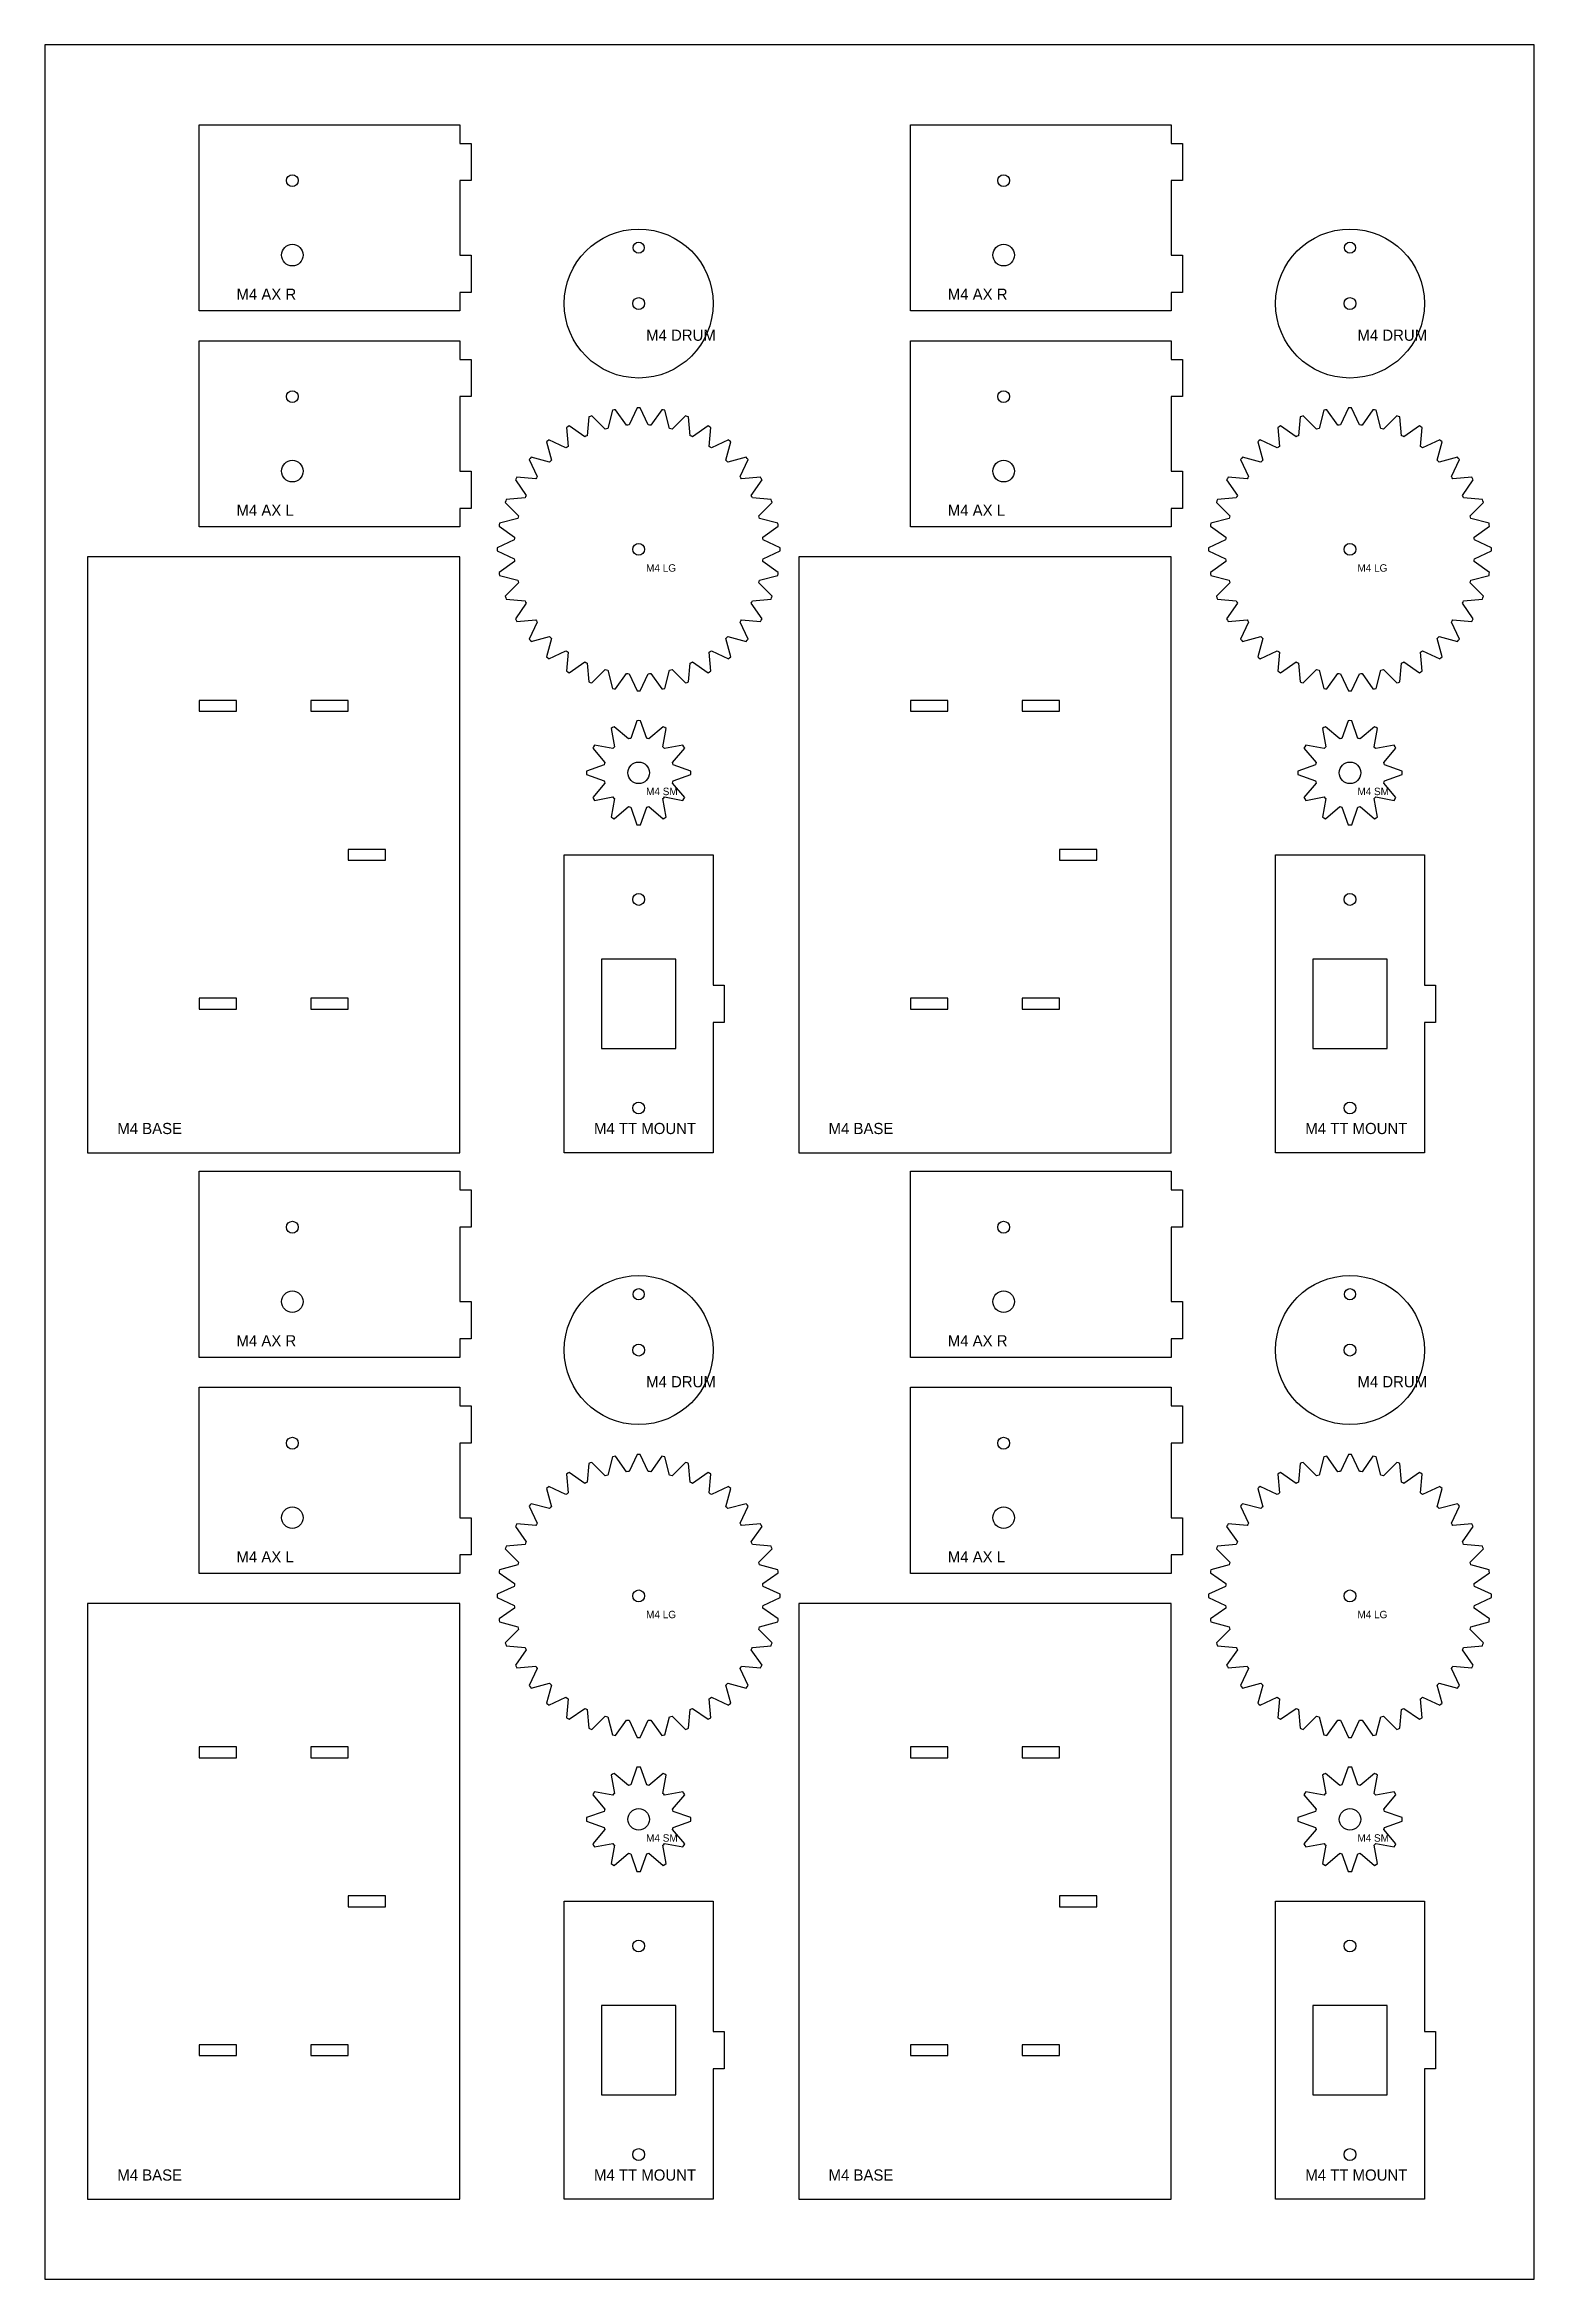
# Model space of a CAD drawing. Header units: metres. Extents: x 0 to 400, y 0 to 600.
import ezdxf

# ---------------------------------------------------------------- set-up
doc = ezdxf.new("R2010")
doc.units = ezdxf.units.M
for name, color, linetype in [('CUTS', 7, 'Continuous'), ('ENGRAVE', 1, 'Continuous'), ('SHEET', 8, 'Continuous')]:
    doc.layers.add(name, color=color, linetype=linetype)

msp = doc.modelspace()

# ---------------------------------------------------------------- linework, layer by layer
at = {"layer": 'CUTS'}
for points in [[(41.5, 528.5), (41.5, 578.5), (111.5, 578.5), (111.5, 573.5), (114.5, 573.5), (114.5, 563.5), (111.5, 563.5), (111.5, 543.5), (114.5, 543.5), (114.5, 533.5), (111.5, 533.5), (111.5, 528.5)], [(232.5, 528.5), (232.5, 578.5), (302.5, 578.5), (302.5, 573.5), (305.5, 573.5), (305.5, 563.5), (302.5, 563.5), (302.5, 543.5), (305.5, 543.5), (305.5, 533.5), (302.5, 533.5), (302.5, 528.5)], [(41.5, 470.5), (41.5, 520.5), (111.5, 520.5), (111.5, 515.5), (114.5, 515.5), (114.5, 505.5), (111.5, 505.5), (111.5, 485.5), (114.5, 485.5), (114.5, 475.5), (111.5, 475.5), (111.5, 470.5)], [(232.5, 470.5), (232.5, 520.5), (302.5, 520.5), (302.5, 515.5), (305.5, 515.5), (305.5, 505.5), (302.5, 505.5), (302.5, 485.5), (305.5, 485.5), (305.5, 475.5), (302.5, 475.5), (302.5, 470.5)], [(159.92, 502.5), (159.5, 502.5), (159.08, 502.5), (156.95, 497.9), (156.58, 497.87), (156.21, 497.84), (153.32, 501.99), (152.9, 501.92), (152.49, 501.85), (151.19, 496.95), (150.83, 496.86), (150.47, 496.76), (146.9, 500.35), (146.5, 500.21), (146.11, 500.06), (145.68, 495.02), (145.34, 494.86), (145.01, 494.7), (140.87, 497.62), (140.5, 497.41), (140.14, 497.2), (140.59, 492.15), (140.29, 491.94), (139.98, 491.73), (135.4, 493.88), (135.07, 493.61), (134.75, 493.34), (136.08, 488.45), (135.81, 488.19), (135.55, 487.92), (130.66, 489.25), (130.39, 488.93), (130.12, 488.6), (132.27, 484.02), (132.06, 483.71), (131.85, 483.41), (126.8, 483.86), (126.59, 483.5), (126.38, 483.13), (129.3, 478.99), (129.14, 478.66), (128.98, 478.32), (123.94, 477.89), (123.79, 477.5), (123.65, 477.1), (127.24, 473.53), (127.14, 473.17), (127.05, 472.81), (122.15, 471.51), (122.08, 471.1), (122.01, 470.68), (126.16, 467.79), (126.13, 467.42), (126.1, 467.05), (121.5, 464.92), (121.5, 464.5), (121.5, 464.08), (126.1, 461.95), (126.13, 461.58), (126.16, 461.21), (122.01, 458.32), (122.08, 457.9), (122.15, 457.49), (127.05, 456.19), (127.14, 455.83), (127.24, 455.47), (123.65, 451.9), (123.79, 451.5), (123.94, 451.11), (128.98, 450.68), (129.14, 450.34), (129.3, 450.01), (126.38, 445.87), (126.59, 445.5), (126.8, 445.14), (131.85, 445.59), (132.06, 445.29), (132.27, 444.98), (130.12, 440.4), (130.39, 440.07), (130.66, 439.75), (135.55, 441.08), (135.81, 440.81), (136.08, 440.55), (134.75, 435.66), (135.07, 435.39), (135.4, 435.12), (139.98, 437.27), (140.29, 437.06), (140.59, 436.85), (140.14, 431.8), (140.5, 431.59), (140.87, 431.38), (145.01, 434.3), (145.34, 434.14), (145.68, 433.98), (146.11, 428.94), (146.5, 428.79), (146.9, 428.65), (150.47, 432.24), (150.83, 432.14), (151.19, 432.05), (152.49, 427.15), (152.9, 427.08), (153.32, 427.01), (156.21, 431.16), (156.58, 431.13), (156.95, 431.1), (159.08, 426.5), (159.5, 426.5), (159.92, 426.5), (162.05, 431.1), (162.42, 431.13), (162.79, 431.16), (165.68, 427.01), (166.1, 427.08), (166.51, 427.15), (167.81, 432.05), (168.17, 432.14), (168.53, 432.24), (172.1, 428.65), (172.5, 428.79), (172.89, 428.94), (173.32, 433.98), (173.66, 434.14), (173.99, 434.3), (178.13, 431.38), (178.5, 431.59), (178.86, 431.8), (178.41, 436.85), (178.71, 437.06), (179.02, 437.27), (183.6, 435.12), (183.93, 435.39), (184.25, 435.66), (182.92, 440.55), (183.19, 440.81), (183.45, 441.08), (188.34, 439.75), (188.61, 440.07), (188.88, 440.4), (186.73, 444.98), (186.94, 445.29), (187.15, 445.59), (192.2, 445.14), (192.41, 445.5), (192.62, 445.87), (189.7, 450.01), (189.86, 450.34), (190.02, 450.68), (195.06, 451.11), (195.21, 451.5), (195.35, 451.9), (191.76, 455.47), (191.86, 455.83), (191.95, 456.19), (196.85, 457.49), (196.92, 457.9), (196.99, 458.32), (192.84, 461.21), (192.87, 461.58), (192.9, 461.95), (197.5, 464.08), (197.5, 464.5), (197.5, 464.92), (192.9, 467.05), (192.87, 467.42), (192.84, 467.79), (196.99, 470.68), (196.92, 471.1), (196.85, 471.51), (191.95, 472.81), (191.86, 473.17), (191.76, 473.53), (195.35, 477.1), (195.21, 477.5), (195.06, 477.89), (190.02, 478.32), (189.86, 478.66), (189.7, 478.99), (192.62, 483.13), (192.41, 483.5), (192.2, 483.86), (187.15, 483.41), (186.94, 483.71), (186.73, 484.02), (188.88, 488.6), (188.61, 488.93), (188.34, 489.25), (183.45, 487.92), (183.19, 488.19), (182.92, 488.45), (184.25, 493.34), (183.93, 493.61), (183.6, 493.88), (179.02, 491.73), (178.71, 491.94), (178.41, 492.15), (178.86, 497.2), (178.5, 497.41), (178.13, 497.62), (173.99, 494.7), (173.66, 494.86), (173.32, 495.02), (172.89, 500.06), (172.5, 500.21), (172.1, 500.35), (168.53, 496.76), (168.17, 496.86), (167.81, 496.95), (166.51, 501.85), (166.1, 501.92), (165.68, 501.99), (162.79, 497.84), (162.42, 497.87), (162.05, 497.9)], [(350.92, 502.5), (350.5, 502.5), (350.08, 502.5), (347.95, 497.9), (347.58, 497.87), (347.21, 497.84), (344.32, 501.99), (343.9, 501.92), (343.49, 501.85), (342.19, 496.95), (341.83, 496.86), (341.47, 496.76), (337.9, 500.35), (337.5, 500.21), (337.11, 500.06), (336.68, 495.02), (336.34, 494.86), (336.01, 494.7), (331.87, 497.62), (331.5, 497.41), (331.14, 497.2), (331.59, 492.15), (331.29, 491.94), (330.98, 491.73), (326.4, 493.88), (326.07, 493.61), (325.75, 493.34), (327.08, 488.45), (326.81, 488.19), (326.55, 487.92), (321.66, 489.25), (321.39, 488.93), (321.12, 488.6), (323.27, 484.02), (323.06, 483.71), (322.85, 483.41), (317.8, 483.86), (317.59, 483.5), (317.38, 483.13), (320.3, 478.99), (320.14, 478.66), (319.98, 478.32), (314.94, 477.89), (314.79, 477.5), (314.65, 477.1), (318.24, 473.53), (318.14, 473.17), (318.05, 472.81), (313.15, 471.51), (313.08, 471.1), (313.01, 470.68), (317.16, 467.79), (317.13, 467.42), (317.1, 467.05), (312.5, 464.92), (312.5, 464.5), (312.5, 464.08), (317.1, 461.95), (317.13, 461.58), (317.16, 461.21), (313.01, 458.32), (313.08, 457.9), (313.15, 457.49), (318.05, 456.19), (318.14, 455.83), (318.24, 455.47), (314.65, 451.9), (314.79, 451.5), (314.94, 451.11), (319.98, 450.68), (320.14, 450.34), (320.3, 450.01), (317.38, 445.87), (317.59, 445.5), (317.8, 445.14), (322.85, 445.59), (323.06, 445.29), (323.27, 444.98), (321.12, 440.4), (321.39, 440.07), (321.66, 439.75), (326.55, 441.08), (326.81, 440.81), (327.08, 440.55), (325.75, 435.66), (326.07, 435.39), (326.4, 435.12), (330.98, 437.27), (331.29, 437.06), (331.59, 436.85), (331.14, 431.8), (331.5, 431.59), (331.87, 431.38), (336.01, 434.3), (336.34, 434.14), (336.68, 433.98), (337.11, 428.94), (337.5, 428.79), (337.9, 428.65), (341.47, 432.24), (341.83, 432.14), (342.19, 432.05), (343.49, 427.15), (343.9, 427.08), (344.32, 427.01), (347.21, 431.16), (347.58, 431.13), (347.95, 431.1), (350.08, 426.5), (350.5, 426.5), (350.92, 426.5), (353.05, 431.1), (353.42, 431.13), (353.79, 431.16), (356.68, 427.01), (357.1, 427.08), (357.51, 427.15), (358.81, 432.05), (359.17, 432.14), (359.53, 432.24), (363.1, 428.65), (363.5, 428.79), (363.89, 428.94), (364.32, 433.98), (364.66, 434.14), (364.99, 434.3), (369.13, 431.38), (369.5, 431.59), (369.86, 431.8), (369.41, 436.85), (369.71, 437.06), (370.02, 437.27), (374.6, 435.12), (374.93, 435.39), (375.25, 435.66), (373.92, 440.55), (374.19, 440.81), (374.45, 441.08), (379.34, 439.75), (379.61, 440.07), (379.88, 440.4), (377.73, 444.98), (377.94, 445.29), (378.15, 445.59), (383.2, 445.14), (383.41, 445.5), (383.62, 445.87), (380.7, 450.01), (380.86, 450.34), (381.02, 450.68), (386.06, 451.11), (386.21, 451.5), (386.35, 451.9), (382.76, 455.47), (382.86, 455.83), (382.95, 456.19), (387.85, 457.49), (387.92, 457.9), (387.99, 458.32), (383.84, 461.21), (383.87, 461.58), (383.9, 461.95), (388.5, 464.08), (388.5, 464.5), (388.5, 464.92), (383.9, 467.05), (383.87, 467.42), (383.84, 467.79), (387.99, 470.68), (387.92, 471.1), (387.85, 471.51), (382.95, 472.81), (382.86, 473.17), (382.76, 473.53), (386.35, 477.1), (386.21, 477.5), (386.06, 477.89), (381.02, 478.32), (380.86, 478.66), (380.7, 478.99), (383.62, 483.13), (383.41, 483.5), (383.2, 483.86), (378.15, 483.41), (377.94, 483.71), (377.73, 484.02), (379.88, 488.6), (379.61, 488.93), (379.34, 489.25), (374.45, 487.92), (374.19, 488.19), (373.92, 488.45), (375.25, 493.34), (374.93, 493.61), (374.6, 493.88), (370.02, 491.73), (369.71, 491.94), (369.41, 492.15), (369.86, 497.2), (369.5, 497.41), (369.13, 497.62), (364.99, 494.7), (364.66, 494.86), (364.32, 495.02), (363.89, 500.06), (363.5, 500.21), (363.1, 500.35), (359.53, 496.76), (359.17, 496.86), (358.81, 496.95), (357.51, 501.85), (357.1, 501.92), (356.68, 501.99), (353.79, 497.84), (353.42, 497.87), (353.05, 497.9)], [(111.5, 302.5), (111.5, 462.5), (11.5, 462.5), (11.5, 302.5)], [(302.5, 302.5), (302.5, 462.5), (202.5, 462.5), (202.5, 302.5)], [(51.5, 421.05), (51.5, 423.95), (41.5, 423.95), (41.5, 421.05)], [(81.5, 421.05), (81.5, 423.95), (71.5, 423.95), (71.5, 421.05)], [(242.5, 421.05), (242.5, 423.95), (232.5, 423.95), (232.5, 421.05)], [(272.5, 421.05), (272.5, 423.95), (262.5, 423.95), (262.5, 421.05)], [(159.97, 418.49), (159.5, 418.5), (159.03, 418.49), (157.35, 413.75), (157.04, 413.68), (156.74, 413.59), (152.91, 416.85), (152.5, 416.62), (152.1, 416.38), (153.01, 411.44), (152.78, 411.22), (152.56, 410.99), (147.62, 411.9), (147.38, 411.5), (147.15, 411.09), (150.41, 407.26), (150.32, 406.96), (150.25, 406.65), (145.51, 404.97), (145.5, 404.5), (145.51, 404.03), (150.25, 402.35), (150.32, 402.04), (150.41, 401.74), (147.15, 397.91), (147.38, 397.5), (147.62, 397.1), (152.56, 398.01), (152.78, 397.78), (153.01, 397.56), (152.1, 392.62), (152.5, 392.38), (152.91, 392.15), (156.74, 395.41), (157.04, 395.32), (157.35, 395.25), (159.03, 390.51), (159.5, 390.5), (159.97, 390.51), (161.65, 395.25), (161.96, 395.32), (162.26, 395.41), (166.09, 392.15), (166.5, 392.38), (166.9, 392.62), (165.99, 397.56), (166.22, 397.78), (166.44, 398.01), (171.38, 397.1), (171.62, 397.5), (171.85, 397.91), (168.59, 401.74), (168.68, 402.04), (168.75, 402.35), (173.49, 404.03), (173.5, 404.5), (173.49, 404.97), (168.75, 406.65), (168.68, 406.96), (168.59, 407.26), (171.85, 411.09), (171.62, 411.5), (171.38, 411.9), (166.44, 410.99), (166.22, 411.22), (165.99, 411.44), (166.9, 416.38), (166.5, 416.62), (166.09, 416.85), (162.26, 413.59), (161.96, 413.68), (161.65, 413.75)], [(350.97, 418.49), (350.5, 418.5), (350.03, 418.49), (348.35, 413.75), (348.04, 413.68), (347.74, 413.59), (343.91, 416.85), (343.5, 416.62), (343.1, 416.38), (344.01, 411.44), (343.78, 411.22), (343.56, 410.99), (338.62, 411.9), (338.38, 411.5), (338.15, 411.09), (341.41, 407.26), (341.32, 406.96), (341.25, 406.65), (336.51, 404.97), (336.5, 404.5), (336.51, 404.03), (341.25, 402.35), (341.32, 402.04), (341.41, 401.74), (338.15, 397.91), (338.38, 397.5), (338.62, 397.1), (343.56, 398.01), (343.78, 397.78), (344.01, 397.56), (343.1, 392.62), (343.5, 392.38), (343.91, 392.15), (347.74, 395.41), (348.04, 395.32), (348.35, 395.25), (350.03, 390.51), (350.5, 390.5), (350.97, 390.51), (352.65, 395.25), (352.96, 395.32), (353.26, 395.41), (357.09, 392.15), (357.5, 392.38), (357.9, 392.62), (356.99, 397.56), (357.22, 397.78), (357.44, 398.01), (362.38, 397.1), (362.62, 397.5), (362.85, 397.91), (359.59, 401.74), (359.68, 402.04), (359.75, 402.35), (364.49, 404.03), (364.5, 404.5), (364.49, 404.97), (359.75, 406.65), (359.68, 406.96), (359.59, 407.26), (362.85, 411.09), (362.62, 411.5), (362.38, 411.9), (357.44, 410.99), (357.22, 411.22), (356.99, 411.44), (357.9, 416.38), (357.5, 416.62), (357.09, 416.85), (353.26, 413.59), (352.96, 413.68), (352.65, 413.75)], [(91.5, 381.05), (91.5, 383.95), (81.5, 383.95), (81.5, 381.05)], [(139.5, 302.5), (139.5, 382.5), (179.5, 382.5), (179.5, 347.5), (182.5, 347.5), (182.5, 337.5), (179.5, 337.5), (179.5, 302.5)], [(282.5, 381.05), (282.5, 383.95), (272.5, 383.95), (272.5, 381.05)], [(330.5, 302.5), (330.5, 382.5), (370.5, 382.5), (370.5, 347.5), (373.5, 347.5), (373.5, 337.5), (370.5, 337.5), (370.5, 302.5)], [(169.5, 330.5), (169.5, 354.5), (149.5, 354.5), (149.5, 330.5)], [(360.5, 330.5), (360.5, 354.5), (340.5, 354.5), (340.5, 330.5)], [(51.5, 341.05), (51.5, 343.95), (41.5, 343.95), (41.5, 341.05)], [(81.5, 341.05), (81.5, 343.95), (71.5, 343.95), (71.5, 341.05)], [(242.5, 341.05), (242.5, 343.95), (232.5, 343.95), (232.5, 341.05)], [(272.5, 341.05), (272.5, 343.95), (262.5, 343.95), (262.5, 341.05)], [(41.5, 247.5), (41.5, 297.5), (111.5, 297.5), (111.5, 292.5), (114.5, 292.5), (114.5, 282.5), (111.5, 282.5), (111.5, 262.5), (114.5, 262.5), (114.5, 252.5), (111.5, 252.5), (111.5, 247.5)], [(232.5, 247.5), (232.5, 297.5), (302.5, 297.5), (302.5, 292.5), (305.5, 292.5), (305.5, 282.5), (302.5, 282.5), (302.5, 262.5), (305.5, 262.5), (305.5, 252.5), (302.5, 252.5), (302.5, 247.5)], [(41.5, 189.5), (41.5, 239.5), (111.5, 239.5), (111.5, 234.5), (114.5, 234.5), (114.5, 224.5), (111.5, 224.5), (111.5, 204.5), (114.5, 204.5), (114.5, 194.5), (111.5, 194.5), (111.5, 189.5)], [(232.5, 189.5), (232.5, 239.5), (302.5, 239.5), (302.5, 234.5), (305.5, 234.5), (305.5, 224.5), (302.5, 224.5), (302.5, 204.5), (305.5, 204.5), (305.5, 194.5), (302.5, 194.5), (302.5, 189.5)], [(159.92, 221.5), (159.5, 221.5), (159.08, 221.5), (156.95, 216.9), (156.58, 216.87), (156.21, 216.84), (153.32, 220.99), (152.9, 220.92), (152.49, 220.85), (151.19, 215.95), (150.83, 215.86), (150.47, 215.76), (146.9, 219.35), (146.5, 219.21), (146.11, 219.06), (145.68, 214.02), (145.34, 213.86), (145.01, 213.7), (140.87, 216.62), (140.5, 216.41), (140.14, 216.2), (140.59, 211.15), (140.29, 210.94), (139.98, 210.73), (135.4, 212.88), (135.07, 212.61), (134.75, 212.34), (136.08, 207.45), (135.81, 207.19), (135.55, 206.92), (130.66, 208.25), (130.39, 207.93), (130.12, 207.6), (132.27, 203.02), (132.06, 202.71), (131.85, 202.41), (126.8, 202.86), (126.59, 202.5), (126.38, 202.13), (129.3, 197.99), (129.14, 197.66), (128.98, 197.32), (123.94, 196.89), (123.79, 196.5), (123.65, 196.1), (127.24, 192.53), (127.14, 192.17), (127.05, 191.81), (122.15, 190.51), (122.08, 190.1), (122.01, 189.68), (126.16, 186.79), (126.13, 186.42), (126.1, 186.05), (121.5, 183.92), (121.5, 183.5), (121.5, 183.08), (126.1, 180.95), (126.13, 180.58), (126.16, 180.21), (122.01, 177.32), (122.08, 176.9), (122.15, 176.49), (127.05, 175.19), (127.14, 174.83), (127.24, 174.47), (123.65, 170.9), (123.79, 170.5), (123.94, 170.11), (128.98, 169.68), (129.14, 169.34), (129.3, 169.01), (126.38, 164.87), (126.59, 164.5), (126.8, 164.14), (131.85, 164.59), (132.06, 164.29), (132.27, 163.98), (130.12, 159.4), (130.39, 159.07), (130.66, 158.75), (135.55, 160.08), (135.81, 159.81), (136.08, 159.55), (134.75, 154.66), (135.07, 154.39), (135.4, 154.12), (139.98, 156.27), (140.29, 156.06), (140.59, 155.85), (140.14, 150.8), (140.5, 150.59), (140.87, 150.38), (145.01, 153.3), (145.34, 153.14), (145.68, 152.98), (146.11, 147.94), (146.5, 147.79), (146.9, 147.65), (150.47, 151.24), (150.83, 151.14), (151.19, 151.05), (152.49, 146.15), (152.9, 146.08), (153.32, 146.01), (156.21, 150.16), (156.58, 150.13), (156.95, 150.1), (159.08, 145.5), (159.5, 145.5), (159.92, 145.5), (162.05, 150.1), (162.42, 150.13), (162.79, 150.16), (165.68, 146.01), (166.1, 146.08), (166.51, 146.15), (167.81, 151.05), (168.17, 151.14), (168.53, 151.24), (172.1, 147.65), (172.5, 147.79), (172.89, 147.94), (173.32, 152.98), (173.66, 153.14), (173.99, 153.3), (178.13, 150.38), (178.5, 150.59), (178.86, 150.8), (178.41, 155.85), (178.71, 156.06), (179.02, 156.27), (183.6, 154.12), (183.93, 154.39), (184.25, 154.66), (182.92, 159.55), (183.19, 159.81), (183.45, 160.08), (188.34, 158.75), (188.61, 159.07), (188.88, 159.4), (186.73, 163.98), (186.94, 164.29), (187.15, 164.59), (192.2, 164.14), (192.41, 164.5), (192.62, 164.87), (189.7, 169.01), (189.86, 169.34), (190.02, 169.68), (195.06, 170.11), (195.21, 170.5), (195.35, 170.9), (191.76, 174.47), (191.86, 174.83), (191.95, 175.19), (196.85, 176.49), (196.92, 176.9), (196.99, 177.32), (192.84, 180.21), (192.87, 180.58), (192.9, 180.95), (197.5, 183.08), (197.5, 183.5), (197.5, 183.92), (192.9, 186.05), (192.87, 186.42), (192.84, 186.79), (196.99, 189.68), (196.92, 190.1), (196.85, 190.51), (191.95, 191.81), (191.86, 192.17), (191.76, 192.53), (195.35, 196.1), (195.21, 196.5), (195.06, 196.89), (190.02, 197.32), (189.86, 197.66), (189.7, 197.99), (192.62, 202.13), (192.41, 202.5), (192.2, 202.86), (187.15, 202.41), (186.94, 202.71), (186.73, 203.02), (188.88, 207.6), (188.61, 207.93), (188.34, 208.25), (183.45, 206.92), (183.19, 207.19), (182.92, 207.45), (184.25, 212.34), (183.93, 212.61), (183.6, 212.88), (179.02, 210.73), (178.71, 210.94), (178.41, 211.15), (178.86, 216.2), (178.5, 216.41), (178.13, 216.62), (173.99, 213.7), (173.66, 213.86), (173.32, 214.02), (172.89, 219.06), (172.5, 219.21), (172.1, 219.35), (168.53, 215.76), (168.17, 215.86), (167.81, 215.95), (166.51, 220.85), (166.1, 220.92), (165.68, 220.99), (162.79, 216.84), (162.42, 216.87), (162.05, 216.9)], [(350.92, 221.5), (350.5, 221.5), (350.08, 221.5), (347.95, 216.9), (347.58, 216.87), (347.21, 216.84), (344.32, 220.99), (343.9, 220.92), (343.49, 220.85), (342.19, 215.95), (341.83, 215.86), (341.47, 215.76), (337.9, 219.35), (337.5, 219.21), (337.11, 219.06), (336.68, 214.02), (336.34, 213.86), (336.01, 213.7), (331.87, 216.62), (331.5, 216.41), (331.14, 216.2), (331.59, 211.15), (331.29, 210.94), (330.98, 210.73), (326.4, 212.88), (326.07, 212.61), (325.75, 212.34), (327.08, 207.45), (326.81, 207.19), (326.55, 206.92), (321.66, 208.25), (321.39, 207.93), (321.12, 207.6), (323.27, 203.02), (323.06, 202.71), (322.85, 202.41), (317.8, 202.86), (317.59, 202.5), (317.38, 202.13), (320.3, 197.99), (320.14, 197.66), (319.98, 197.32), (314.94, 196.89), (314.79, 196.5), (314.65, 196.1), (318.24, 192.53), (318.14, 192.17), (318.05, 191.81), (313.15, 190.51), (313.08, 190.1), (313.01, 189.68), (317.16, 186.79), (317.13, 186.42), (317.1, 186.05), (312.5, 183.92), (312.5, 183.5), (312.5, 183.08), (317.1, 180.95), (317.13, 180.58), (317.16, 180.21), (313.01, 177.32), (313.08, 176.9), (313.15, 176.49), (318.05, 175.19), (318.14, 174.83), (318.24, 174.47), (314.65, 170.9), (314.79, 170.5), (314.94, 170.11), (319.98, 169.68), (320.14, 169.34), (320.3, 169.01), (317.38, 164.87), (317.59, 164.5), (317.8, 164.14), (322.85, 164.59), (323.06, 164.29), (323.27, 163.98), (321.12, 159.4), (321.39, 159.07), (321.66, 158.75), (326.55, 160.08), (326.81, 159.81), (327.08, 159.55), (325.75, 154.66), (326.07, 154.39), (326.4, 154.12), (330.98, 156.27), (331.29, 156.06), (331.59, 155.85), (331.14, 150.8), (331.5, 150.59), (331.87, 150.38), (336.01, 153.3), (336.34, 153.14), (336.68, 152.98), (337.11, 147.94), (337.5, 147.79), (337.9, 147.65), (341.47, 151.24), (341.83, 151.14), (342.19, 151.05), (343.49, 146.15), (343.9, 146.08), (344.32, 146.01), (347.21, 150.16), (347.58, 150.13), (347.95, 150.1), (350.08, 145.5), (350.5, 145.5), (350.92, 145.5), (353.05, 150.1), (353.42, 150.13), (353.79, 150.16), (356.68, 146.01), (357.1, 146.08), (357.51, 146.15), (358.81, 151.05), (359.17, 151.14), (359.53, 151.24), (363.1, 147.65), (363.5, 147.79), (363.89, 147.94), (364.32, 152.98), (364.66, 153.14), (364.99, 153.3), (369.13, 150.38), (369.5, 150.59), (369.86, 150.8), (369.41, 155.85), (369.71, 156.06), (370.02, 156.27), (374.6, 154.12), (374.93, 154.39), (375.25, 154.66), (373.92, 159.55), (374.19, 159.81), (374.45, 160.08), (379.34, 158.75), (379.61, 159.07), (379.88, 159.4), (377.73, 163.98), (377.94, 164.29), (378.15, 164.59), (383.2, 164.14), (383.41, 164.5), (383.62, 164.87), (380.7, 169.01), (380.86, 169.34), (381.02, 169.68), (386.06, 170.11), (386.21, 170.5), (386.35, 170.9), (382.76, 174.47), (382.86, 174.83), (382.95, 175.19), (387.85, 176.49), (387.92, 176.9), (387.99, 177.32), (383.84, 180.21), (383.87, 180.58), (383.9, 180.95), (388.5, 183.08), (388.5, 183.5), (388.5, 183.92), (383.9, 186.05), (383.87, 186.42), (383.84, 186.79), (387.99, 189.68), (387.92, 190.1), (387.85, 190.51), (382.95, 191.81), (382.86, 192.17), (382.76, 192.53), (386.35, 196.1), (386.21, 196.5), (386.06, 196.89), (381.02, 197.32), (380.86, 197.66), (380.7, 197.99), (383.62, 202.13), (383.41, 202.5), (383.2, 202.86), (378.15, 202.41), (377.94, 202.71), (377.73, 203.02), (379.88, 207.6), (379.61, 207.93), (379.34, 208.25), (374.45, 206.92), (374.19, 207.19), (373.92, 207.45), (375.25, 212.34), (374.93, 212.61), (374.6, 212.88), (370.02, 210.73), (369.71, 210.94), (369.41, 211.15), (369.86, 216.2), (369.5, 216.41), (369.13, 216.62), (364.99, 213.7), (364.66, 213.86), (364.32, 214.02), (363.89, 219.06), (363.5, 219.21), (363.1, 219.35), (359.53, 215.76), (359.17, 215.86), (358.81, 215.95), (357.51, 220.85), (357.1, 220.92), (356.68, 220.99), (353.79, 216.84), (353.42, 216.87), (353.05, 216.9)], [(111.5, 21.5), (111.5, 181.5), (11.5, 181.5), (11.5, 21.5)], [(302.5, 21.5), (302.5, 181.5), (202.5, 181.5), (202.5, 21.5)], [(51.5, 140.05), (51.5, 142.95), (41.5, 142.95), (41.5, 140.05)], [(81.5, 140.05), (81.5, 142.95), (71.5, 142.95), (71.5, 140.05)], [(242.5, 140.05), (242.5, 142.95), (232.5, 142.95), (232.5, 140.05)], [(272.5, 140.05), (272.5, 142.95), (262.5, 142.95), (262.5, 140.05)], [(159.97, 137.49), (159.5, 137.5), (159.03, 137.49), (157.35, 132.75), (157.04, 132.68), (156.74, 132.59), (152.91, 135.85), (152.5, 135.62), (152.1, 135.38), (153.01, 130.44), (152.78, 130.22), (152.56, 129.99), (147.62, 130.9), (147.38, 130.5), (147.15, 130.09), (150.41, 126.26), (150.32, 125.96), (150.25, 125.65), (145.51, 123.97), (145.5, 123.5), (145.51, 123.03), (150.25, 121.35), (150.32, 121.04), (150.41, 120.74), (147.15, 116.91), (147.38, 116.5), (147.62, 116.1), (152.56, 117.01), (152.78, 116.78), (153.01, 116.56), (152.1, 111.62), (152.5, 111.38), (152.91, 111.15), (156.74, 114.41), (157.04, 114.32), (157.35, 114.25), (159.03, 109.51), (159.5, 109.5), (159.97, 109.51), (161.65, 114.25), (161.96, 114.32), (162.26, 114.41), (166.09, 111.15), (166.5, 111.38), (166.9, 111.62), (165.99, 116.56), (166.22, 116.78), (166.44, 117.01), (171.38, 116.1), (171.62, 116.5), (171.85, 116.91), (168.59, 120.74), (168.68, 121.04), (168.75, 121.35), (173.49, 123.03), (173.5, 123.5), (173.49, 123.97), (168.75, 125.65), (168.68, 125.96), (168.59, 126.26), (171.85, 130.09), (171.62, 130.5), (171.38, 130.9), (166.44, 129.99), (166.22, 130.22), (165.99, 130.44), (166.9, 135.38), (166.5, 135.62), (166.09, 135.85), (162.26, 132.59), (161.96, 132.68), (161.65, 132.75)], [(350.97, 137.49), (350.5, 137.5), (350.03, 137.49), (348.35, 132.75), (348.04, 132.68), (347.74, 132.59), (343.91, 135.85), (343.5, 135.62), (343.1, 135.38), (344.01, 130.44), (343.78, 130.22), (343.56, 129.99), (338.62, 130.9), (338.38, 130.5), (338.15, 130.09), (341.41, 126.26), (341.32, 125.96), (341.25, 125.65), (336.51, 123.97), (336.5, 123.5), (336.51, 123.03), (341.25, 121.35), (341.32, 121.04), (341.41, 120.74), (338.15, 116.91), (338.38, 116.5), (338.62, 116.1), (343.56, 117.01), (343.78, 116.78), (344.01, 116.56), (343.1, 111.62), (343.5, 111.38), (343.91, 111.15), (347.74, 114.41), (348.04, 114.32), (348.35, 114.25), (350.03, 109.51), (350.5, 109.5), (350.97, 109.51), (352.65, 114.25), (352.96, 114.32), (353.26, 114.41), (357.09, 111.15), (357.5, 111.38), (357.9, 111.62), (356.99, 116.56), (357.22, 116.78), (357.44, 117.01), (362.38, 116.1), (362.62, 116.5), (362.85, 116.91), (359.59, 120.74), (359.68, 121.04), (359.75, 121.35), (364.49, 123.03), (364.5, 123.5), (364.49, 123.97), (359.75, 125.65), (359.68, 125.96), (359.59, 126.26), (362.85, 130.09), (362.62, 130.5), (362.38, 130.9), (357.44, 129.99), (357.22, 130.22), (356.99, 130.44), (357.9, 135.38), (357.5, 135.62), (357.09, 135.85), (353.26, 132.59), (352.96, 132.68), (352.65, 132.75)], [(91.5, 100.05), (91.5, 102.95), (81.5, 102.95), (81.5, 100.05)], [(282.5, 100.05), (282.5, 102.95), (272.5, 102.95), (272.5, 100.05)], [(139.5, 21.5), (139.5, 101.5), (179.5, 101.5), (179.5, 66.5), (182.5, 66.5), (182.5, 56.5), (179.5, 56.5), (179.5, 21.5)], [(330.5, 21.5), (330.5, 101.5), (370.5, 101.5), (370.5, 66.5), (373.5, 66.5), (373.5, 56.5), (370.5, 56.5), (370.5, 21.5)], [(169.5, 49.5), (169.5, 73.5), (149.5, 73.5), (149.5, 49.5)], [(360.5, 49.5), (360.5, 73.5), (340.5, 73.5), (340.5, 49.5)], [(51.5, 60.05), (51.5, 62.95), (41.5, 62.95), (41.5, 60.05)], [(81.5, 60.05), (81.5, 62.95), (71.5, 62.95), (71.5, 60.05)], [(242.5, 60.05), (242.5, 62.95), (232.5, 62.95), (232.5, 60.05)], [(272.5, 60.05), (272.5, 62.95), (262.5, 62.95), (262.5, 60.05)]]:
    msp.add_lwpolyline(points, close=True, dxfattribs=at)
for centre, radius in [((66.5, 563.5), 1.6), ((257.5, 563.5), 1.6), ((66.5, 543.5), 2.9), ((159.5, 530.5), 20), ((159.5, 545.5), 1.5), ((257.5, 543.5), 2.9), ((350.5, 530.5), 20), ((350.5, 545.5), 1.5), ((159.5, 530.5), 1.6), ((350.5, 530.5), 1.6), ((66.5, 505.5), 1.6), ((257.5, 505.5), 1.6), ((66.5, 485.5), 2.9), ((257.5, 485.5), 2.9), ((159.5, 464.5), 1.6), ((350.5, 464.5), 1.6), ((159.5, 404.5), 2.9), ((350.5, 404.5), 2.9), ((159.5, 370.5), 1.6), ((350.5, 370.5), 1.6), ((159.5, 314.5), 1.6), ((350.5, 314.5), 1.6), ((66.5, 282.5), 1.6), ((257.5, 282.5), 1.6), ((66.5, 262.5), 2.9), ((159.5, 249.5), 20), ((159.5, 264.5), 1.5), ((257.5, 262.5), 2.9), ((350.5, 249.5), 20), ((350.5, 264.5), 1.5), ((159.5, 249.5), 1.6), ((350.5, 249.5), 1.6), ((66.5, 224.5), 1.6), ((257.5, 224.5), 1.6), ((66.5, 204.5), 2.9), ((257.5, 204.5), 2.9), ((159.5, 183.5), 1.6), ((350.5, 183.5), 1.6), ((159.5, 123.5), 2.9), ((350.5, 123.5), 2.9), ((159.5, 89.5), 1.6), ((350.5, 89.5), 1.6), ((159.5, 33.5), 1.6), ((350.5, 33.5), 1.6)]:
    msp.add_circle(centre, radius, dxfattribs=at)
at = {"layer": 'SHEET', "color": 8}
msp.add_lwpolyline([(0, 0), (400, 0), (400, 600), (0, 600)], close=True, dxfattribs=at)

# ---------------------------------------------------------------- texts
at = {"layer": 'ENGRAVE'}
for s, height, p in [('M4 AX R', 3, (51.5, 531.5)), ('M4 AX R', 3, (242.5, 531.5)), ('M4 DRUM', 3, (161.5, 520.5)), ('M4 DRUM', 3, (352.5, 520.5)), ('M4 AX L', 3, (51.5, 473.5)), ('M4 AX L', 3, (242.5, 473.5)), ('M4 LG', 2, (161.5, 458.5)), ('M4 LG', 2, (352.5, 458.5)), ('M4 SM', 2, (161.5, 398.5)), ('M4 SM', 2, (352.5, 398.5)), ('M4 BASE', 3, (19.5, 307.5)), ('M4 TT MOUNT', 3, (147.5, 307.5)), ('M4 BASE', 3, (210.5, 307.5)), ('M4 TT MOUNT', 3, (338.5, 307.5)), ('M4 AX R', 3, (51.5, 250.5)), ('M4 AX R', 3, (242.5, 250.5)), ('M4 DRUM', 3, (161.5, 239.5)), ('M4 DRUM', 3, (352.5, 239.5)), ('M4 AX L', 3, (51.5, 192.5)), ('M4 AX L', 3, (242.5, 192.5)), ('M4 LG', 2, (161.5, 177.5)), ('M4 LG', 2, (352.5, 177.5)), ('M4 SM', 2, (161.5, 117.5)), ('M4 SM', 2, (352.5, 117.5)), ('M4 BASE', 3, (19.5, 26.5)), ('M4 TT MOUNT', 3, (147.5, 26.5)), ('M4 BASE', 3, (210.5, 26.5)), ('M4 TT MOUNT', 3, (338.5, 26.5))]:
    msp.add_text(s, height=height, dxfattribs=at).set_placement(p)

doc.saveas('drawing.dxf')
